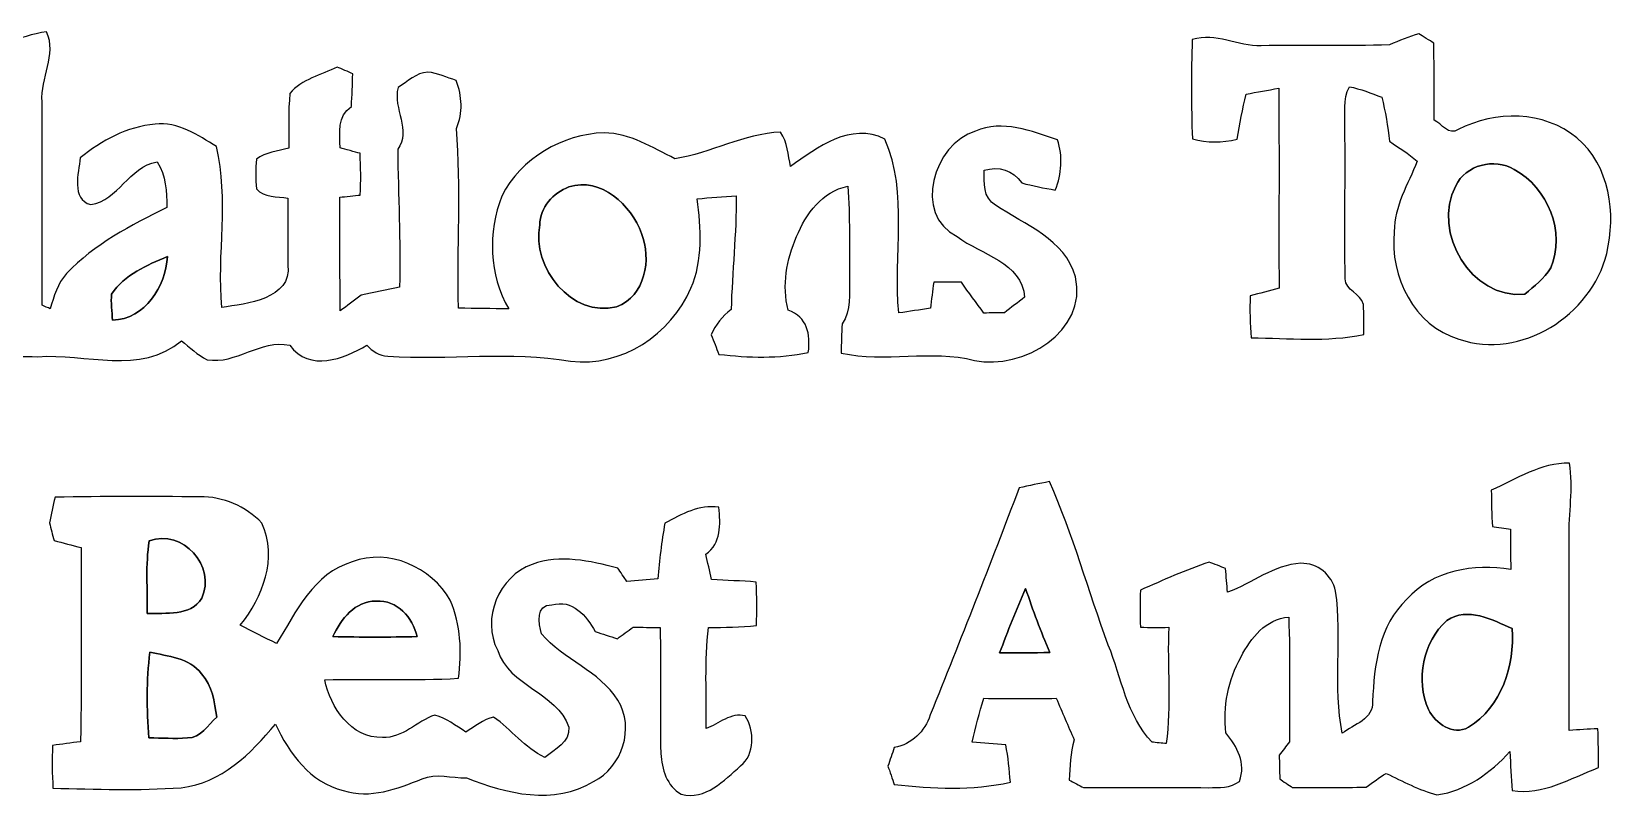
# Model space of a CAD drawing. Header units: centimetres. Extents: x -8.7 to 8.7, y -13.3 to 13.3.
# Drawn here: x 0.08 to 8.66, y 9.14 to 13.33 of the extents above; entities that cross this region are included whole.
import ezdxf

# ---------------------------------------------------------------- set-up
doc = ezdxf.new("R2010")
doc.units = ezdxf.units.CM
doc.header["$MEASUREMENT"] = 0
doc.layers.add('Camada 1', color=7, linetype='Continuous')

msp = doc.modelspace()

# ---------------------------------------------------------------- linework, layer by layer
at = {"layer": 'Camada 1', "color": 156}
for points, knots in [([(-0.26775, 13.16884), (-0.13263, 13.23586), (0.00565, 13.3043), (0.15628, 13.3283), (0.15628, 13.3283), (0.21342, 13.20129), (0.12206, 13.07782), (0.13158, 12.94835), (0.13158, 12.94835), (0.13263, 12.58076), (0.13229, 12.21316), (0.13263, 11.84557), (0.13263, 11.84557), (0.14323, 11.84098), (0.16474, 11.83181), (0.17533, 11.82722), (0.17533, 11.82722), (0.19719, 11.89354), (0.21378, 11.96586), (0.26492, 12.01737), (0.26492, 12.01737), (0.4138, 12.17859), (0.61419, 12.27772), (0.80751, 12.37544), (0.80751, 12.37544), (0.80715, 12.46152), (0.80398, 12.54901), (0.75459, 12.62309), (0.75459, 12.62309), (0.60147, 12.59522), (0.54539, 12.41389), (0.39511, 12.39131), (0.39511, 12.39131), (0.28751, 12.42094), (0.33055, 12.56205), (0.3383, 12.6439), (0.3383, 12.6439), (0.45332, 12.7388), (0.59336, 12.81359), (0.74365, 12.8277), (0.74365, 12.8277), (0.86854, 12.84181), (0.97649, 12.76772), (1.07738, 12.70564), (1.07738, 12.70564), (1.1444, 12.41954), (1.08055, 12.12355), (1.10489, 11.83322), (1.10489, 11.83322), (1.23895, 11.8558), (1.48483, 11.87696), (1.46368, 12.06464), (1.46368, 12.06464), (1.46437, 12.18494), (1.46227, 12.30524), (1.46402, 12.42553), (1.46402, 12.42553), (1.40616, 12.43858), (1.33419, 12.42589), (1.29292, 12.47704), (1.29292, 12.47704), (1.28798, 12.53066), (1.28798, 12.58393), (1.29292, 12.63755), (1.29292, 12.63755), (1.34338, 12.67636), (1.40899, 12.68024), (1.46826, 12.69787), (1.46826, 12.69787), (1.47072, 12.7963), (1.46368, 12.89543), (1.47496, 12.99316), (1.47496, 12.99316), (1.53704, 13.07218), (1.64499, 13.09229), (1.73073, 13.13673), (1.73073, 13.13673), (1.7519, 13.12791), (1.79422, 13.10957), (1.81539, 13.1004), (1.81539, 13.1004), (1.81327, 13.04148), (1.81115, 12.98257), (1.80798, 12.92331), (1.80798, 12.92331), (1.73002, 12.8711), (1.74483, 12.77972), (1.74695, 12.69858), (1.74695, 12.69858), (1.77375, 12.69118), (1.82774, 12.6767), (1.85454, 12.6693), (1.85454, 12.6693), (1.85914, 12.59381), (1.85949, 12.51832), (1.8549, 12.44282), (1.8549, 12.44282), (1.82774, 12.43999), (1.77305, 12.43435), (1.74554, 12.43153), (1.74554, 12.43153), (1.74625, 12.22587), (1.74519, 12.02055), (1.74695, 11.81522), (1.74695, 11.81522), (1.78435, 11.84345), (1.82209, 11.87203), (1.85985, 11.90059), (1.85985, 11.90059), (1.92933, 11.91471), (1.99884, 11.93023), (2.06903, 11.94469), (2.06903, 11.94469), (2.07362, 12.19376), (2.06233, 12.44211), (2.05846, 12.69082), (2.05846, 12.69082), (2.13642, 12.79348), (2.02952, 12.9106), (2.06092, 13.02667), (2.06092, 13.02667), (2.11242, 13.05665), (2.159, 13.1064), (2.22215, 13.10922), (2.22215, 13.10922), (2.27576, 13.10357), (2.3248, 13.08029), (2.37596, 13.06371), (2.37596, 13.06371), (2.40736, 12.97869), (2.41335, 12.88908), (2.37701, 12.80442), (2.37701, 12.80442), (2.40347, 12.48057), (2.37949, 12.15495), (2.3876, 11.8304), (2.3876, 11.8304), (2.4786, 11.82828), (2.56962, 11.82793), (2.661, 11.82652), (2.661, 11.82652), (2.55164, 12.01137), (2.5474, 12.24033), (2.6229, 12.43788), (2.6229, 12.43788), (2.72591, 12.64179), (2.95027, 12.77338), (3.17712, 12.78043), (3.17712, 12.78043), (3.31823, 12.77796), (3.43853, 12.7), (3.56059, 12.63967), (3.56059, 12.63967), (3.75567, 12.66965), (3.93417, 12.77549), (4.13349, 12.78395), (4.13349, 12.78395), (4.16984, 12.72822), (4.17547, 12.66119), (4.18677, 12.59699), (4.18677, 12.59699), (4.33387, 12.70105), (4.51167, 12.83899), (4.69864, 12.74657), (4.69864, 12.74657), (4.82847, 12.44881), (4.74098, 12.11721), (4.77414, 11.80429), (4.77414, 11.80429), (4.83059, 11.8124), (4.88809, 11.82088), (4.94558, 11.82934), (4.94558, 11.82934), (4.95087, 11.87661), (4.95652, 11.92388), (4.96322, 11.97115), (4.96322, 11.97115), (5.01297, 11.97115), (5.06306, 11.97151), (5.11352, 11.97081), (5.11352, 11.97081), (5.15267, 11.91436), (5.19289, 11.85826), (5.23521, 11.80358), (5.23521, 11.80358), (5.2719, 11.80429), (5.30859, 11.80499), (5.34563, 11.8057), (5.34563, 11.8057), (5.38232, 11.83357), (5.41867, 11.86144), (5.4557, 11.88896), (5.4557, 11.88896), (5.44089, 12.08051), (5.21828, 12.11932), (5.09057, 12.21775), (5.09057, 12.21775), (4.84681, 12.33734), (4.96217, 12.72011), (5.18865, 12.7889), (5.18865, 12.7889), (5.33646, 12.8538), (5.49168, 12.7889), (5.63421, 12.74303), (5.63421, 12.74303), (5.66242, 12.65237), (5.6575, 12.55783), (5.62151, 12.46998), (5.62151, 12.46998), (5.56012, 12.48092), (5.49945, 12.49326), (5.43947, 12.50844), (5.43947, 12.50844), (5.3915, 12.5804), (5.316, 12.5991), (5.23558, 12.57829), (5.23558, 12.57829), (5.23699, 12.50984), (5.22851, 12.42871), (5.29766, 12.38849), (5.29766, 12.38849), (5.45747, 12.28195), (5.67372, 12.20363), (5.73156, 11.99973), (5.73156, 11.99973), (5.7972, 11.70305), (5.44653, 11.49385), (5.18476, 11.54641), (5.18476, 11.54641), (4.94736, 11.6085), (4.70076, 11.53265), (4.46156, 11.58698), (4.46156, 11.58698), (4.46229, 11.6399), (4.46334, 11.69246), (4.46687, 11.74502), (4.46687, 11.74502), (4.51872, 11.81805), (4.50427, 11.90941), (4.50673, 11.99338), (4.50673, 11.99338), (4.50391, 12.15918), (4.51026, 12.32534), (4.49791, 12.49115), (4.49791, 12.49115), (4.35785, 12.46328), (4.27107, 12.34193), (4.21993, 12.21775), (4.21993, 12.21775), (4.16594, 12.09322), (4.13914, 11.95246), (4.17442, 11.81876), (4.17442, 11.81876), (4.27848, 11.78313), (4.29612, 11.68893), (4.28342, 11.59016), (4.28342, 11.59016), (4.12396, 11.55594), (3.95993, 11.56193), (3.79906, 11.57957), (3.79906, 11.57957), (3.78495, 11.61485), (3.77119, 11.65013), (3.75708, 11.68541), (3.75708, 11.68541), (3.78213, 11.73903), (3.81599, 11.78771), (3.86537, 11.82229), (3.86537, 11.82229), (3.87068, 12.02831), (3.89395, 12.23327), (3.89325, 12.43965), (3.89325, 12.43965), (3.82235, 12.43471), (3.75143, 12.42907), (3.68123, 12.42306), (3.68123, 12.42306), (3.7017, 12.26219), (3.71403, 12.09075), (3.64701, 11.93834), (3.64701, 11.93834), (3.54153, 11.68788), (3.2706, 11.50902), (2.99578, 11.54324), (2.99578, 11.54324), (2.6677, 11.59968), (2.33503, 11.54782), (2.00447, 11.5704), (2.00447, 11.5704), (1.95896, 11.57427), (1.92158, 11.59439), (1.89159, 11.63002), (1.89159, 11.63002), (1.7653, 11.55347), (1.58114, 11.48432), (1.47355, 11.62896), (1.47355, 11.62896), (1.3148, 11.66424), (1.18392, 11.52312), (1.02588, 11.55099), (1.02588, 11.55099), (0.97367, 11.57639), (0.93203, 11.61837), (0.88759, 11.65401), (0.88759, 11.65401), (0.66428, 11.46527), (0.36759, 11.58627), (0.10795, 11.56722), (0.10795, 11.56722), (-0.04797, 11.57781), (-0.22119, 11.52913), (-0.36054, 11.61944), (-0.36054, 11.61944), (-0.47483, 11.57498), (-0.59372, 11.51184), (-0.71861, 11.55241), (-0.71861, 11.55241), (-0.72107, 11.62367), (-0.72284, 11.69493), (-0.72354, 11.76619), (-0.72354, 11.76619), (-0.83431, 11.64483), (-0.98212, 11.49984), (-1.1624, 11.55064), (-1.1624, 11.55064), (-1.27565, 11.58205), (-1.29187, 11.71786), (-1.30598, 11.81593), (-1.30598, 11.81593), (-1.3215, 12.02477), (-1.3088, 12.23433), (-1.31339, 12.44353), (-1.31339, 12.44353), (-1.42134, 12.44353), (-1.52893, 12.44353), (-1.63653, 12.44176), (-1.63653, 12.44176), (-1.63583, 12.25232), (-1.63335, 12.06323), (-1.63653, 11.87379), (-1.63653, 11.87379), (-1.59032, 11.87309), (-1.54374, 11.87203), (-1.49718, 11.87026), (-1.49718, 11.87026), (-1.49472, 11.80076), (-1.49401, 11.73091), (-1.49436, 11.66106), (-1.49436, 11.66106), (-1.61254, 11.56722), (-1.78047, 11.4882), (-1.91769, 11.59298), (-1.91769, 11.59298), (-1.92158, 11.61415), (-1.92933, 11.65612), (-1.93321, 11.67694), (-1.93321, 11.67694), (-2.11313, 11.59368), (-2.3562, 11.4554), (-2.53152, 11.61732), (-2.53152, 11.61732), (-2.66982, 11.57639), (-2.81552, 11.52207), (-2.9598, 11.57005), (-2.9598, 11.57005), (-3.14819, 11.61308), (-3.22297, 11.87731), (-3.09597, 12.01878), (-3.09597, 12.01878), (-2.9531, 12.18282), (-2.75412, 12.28548), (-2.56258, 12.38144), (-2.56258, 12.38144), (-2.56222, 12.43788), (-2.56187, 12.49397), (-2.56151, 12.55042), (-2.56151, 12.55042), (-2.67899, 12.58076), (-2.80034, 12.55641), (-2.90476, 12.49821), (-2.90476, 12.49821), (-2.90724, 12.47493), (-2.91217, 12.42836), (-2.91465, 12.40507), (-2.91465, 12.40507), (-3.00813, 12.32429), (-3.1309, 12.31335), (-3.24908, 12.32781), (-3.24908, 12.32781), (-3.2579, 12.38073), (-3.26707, 12.43365), (-3.27659, 12.48656), (-3.27659, 12.48656), (-3.42477, 12.43682), (-3.47802, 12.27772), (-3.51155, 12.14013), (-3.51155, 12.14013), (-3.53835, 12.03219), (-3.53625, 11.92), (-3.50908, 11.8124), (-3.50908, 11.8124), (-3.45334, 11.80605), (-3.39689, 11.799), (-3.34081, 11.79195), (-3.34081, 11.79195), (-3.3394, 11.72457), (-3.33903, 11.65718), (-3.33974, 11.5898), (-3.33974, 11.5898), (-3.51155, 11.55347), (-3.68723, 11.56828), (-3.86115, 11.56757), (-3.86115, 11.56757), (-3.87667, 11.42082), (-3.94935, 11.28289), (-4.08057, 11.20951), (-4.08057, 11.20951), (-4.36386, 11.0377), (-4.74661, 10.99008), (-5.04506, 11.14813), (-5.04506, 11.14813), (-5.19499, 11.23244), (-5.21404, 11.41659), (-5.15902, 11.56476), (-5.15902, 11.56476), (-5.25638, 11.56476), (-5.35374, 11.57216), (-5.44936, 11.59191), (-5.44936, 11.59191), (-5.44264, 11.71751), (-5.38444, 11.83428), (-5.38902, 11.96093), (-5.38902, 11.96093), (-5.38938, 12.12638), (-5.38938, 12.29183), (-5.3915, 12.45693), (-5.3915, 12.45693), (-5.57847, 12.45658), (-5.65962, 12.25973), (-5.71465, 12.11121), (-5.71465, 12.11121), (-5.73899, 12.0015), (-5.77179, 11.86285), (-5.68113, 11.77395), (-5.68113, 11.77395), (-5.63245, 11.72245), (-5.65396, 11.64695), (-5.65009, 11.58346), (-5.65009, 11.58346), (-5.80424, 11.56934), (-5.96053, 11.56899), (-6.11363, 11.59403), (-6.11363, 11.59403), (-6.11292, 11.64766), (-6.11611, 11.70199), (-6.10799, 11.75526), (-6.10799, 11.75526), (-6.07201, 11.79371), (-6.02684, 11.82193), (-5.98452, 11.85333), (-5.98452, 11.85333), (-5.98382, 12.06217), (-5.98346, 12.27137), (-5.98594, 12.48021), (-5.98594, 12.48021), (-6.05683, 12.45975), (-6.12705, 12.43824), (-6.19724, 12.41671), (-6.19724, 12.41671), (-6.16654, 12.13131), (-6.23322, 11.80605), (-6.47276, 11.62367), (-6.47276, 11.62367), (-6.737, 11.45645), (-7.14903, 11.52031), (-7.29826, 11.81381), (-7.29826, 11.81381), (-7.48383, 11.67447), (-7.69513, 11.53618), (-7.93644, 11.54112), (-7.93644, 11.54112), (-8.23488, 11.53054), (-8.51993, 11.74891), (-8.59825, 12.03501), (-8.59825, 12.03501), (-8.64199, 12.1927), (-8.64305, 12.36203), (-8.60601, 12.52113), (-8.60601, 12.52113), (-8.52804, 12.85098), (-8.24053, 13.12368), (-7.90398, 13.17412), (-7.90398, 13.17412), (-7.74347, 13.19212), (-7.57731, 13.1886), (-7.42209, 13.13956), (-7.42209, 13.13956), (-7.37517, 13.12298), (-7.31237, 13.11663), (-7.29721, 13.05983), (-7.29721, 13.05983), (-7.27991, 12.95964), (-7.29192, 12.85662), (-7.29402, 12.75538), (-7.29402, 12.75538), (-7.35682, 12.73986), (-7.41927, 12.72046), (-7.48454, 12.72011), (-7.48454, 12.72011), (-7.55896, 12.79525), (-7.60165, 12.92965), (-7.72512, 12.93283), (-7.72512, 12.93283), (-7.99499, 12.9741), (-8.24582, 12.74657), (-8.28639, 12.48798), (-8.28639, 12.48798), (-8.32485, 12.23785), (-8.19644, 11.93976), (-7.94032, 11.86285), (-7.94032, 11.86285), (-7.71735, 11.78947), (-7.52544, 11.96551), (-7.35858, 12.08651), (-7.35858, 12.08651), (-7.34589, 12.24386), (-7.31202, 12.40825), (-7.20231, 12.52889), (-7.20231, 12.52889), (-7.04919, 12.71446), (-6.7818, 12.83687), (-6.54507, 12.74938), (-6.54507, 12.74938), (-6.46394, 12.72433), (-6.39514, 12.67142), (-6.31789, 12.63755), (-6.31789, 12.63755), (-6.13587, 12.66895), (-5.97041, 12.77196), (-5.7845, 12.7822), (-5.7845, 12.7822), (-5.69453, 12.74303), (-5.74145, 12.62803), (-5.72452, 12.55183), (-5.72452, 12.55183), (-5.61057, 12.68271), (-5.45889, 12.78184), (-5.28109, 12.79031), (-5.28109, 12.79031), (-5.20982, 12.73245), (-5.15126, 12.65837), (-5.14597, 12.56276), (-5.14597, 12.56276), (-5.12833, 12.31511), (-5.14914, 12.06605), (-5.13537, 11.81805), (-5.13537, 11.81805), (-5.09164, 11.80288), (-5.04859, 11.78701), (-5.00556, 11.77042), (-5.00556, 11.77042), (-4.90078, 11.75349), (-4.80413, 11.78947), (-4.71699, 11.8438), (-4.71699, 11.8438), (-4.7124, 11.87731), (-4.70782, 11.91083), (-4.70288, 11.94435), (-4.70288, 11.94435), (-4.96639, 12.03254), (-5.03378, 12.39167), (-4.87398, 12.59945), (-4.87398, 12.59945), (-4.7826, 12.72151), (-4.62526, 12.77372), (-4.47815, 12.78043), (-4.47815, 12.78043), (-4.33139, 12.76526), (-4.15607, 12.69611), (-4.12221, 12.5349), (-4.12221, 12.5349), (-4.08798, 12.38778), (-4.11373, 12.20646), (-4.23791, 12.10733), (-4.23791, 12.10733), (-4.30494, 12.05194), (-4.36808, 11.99232), (-4.421, 11.92318), (-4.421, 11.92318), (-4.29012, 11.86814), (-4.14867, 11.85015), (-4.0146, 11.80605), (-4.0146, 11.80605), (-3.95252, 11.811), (-3.89113, 11.82017), (-3.82975, 11.83075), (-3.82975, 11.83075), (-3.82693, 12.04101), (-3.8347, 12.25091), (-3.83504, 12.46116), (-3.83504, 12.46116), (-3.86574, 12.48092), (-3.89607, 12.50068), (-3.92677, 12.52043), (-3.92677, 12.52043), (-3.92711, 12.57158), (-3.92677, 12.62309), (-3.9264, 12.67424), (-3.9264, 12.67424), (-3.80576, 12.72822), (-3.67982, 12.77231), (-3.54824, 12.7896), (-3.54824, 12.7896), (-3.53342, 12.73775), (-3.51895, 12.68589), (-3.50485, 12.63368), (-3.50485, 12.63368), (-3.37609, 12.7261), (-3.2198, 12.82276), (-3.05929, 12.74692), (-3.05929, 12.74692), (-3.05469, 12.72998), (-3.04517, 12.69576), (-3.04024, 12.67882), (-3.04024, 12.67882), (-2.85255, 12.78008), (-2.62854, 12.83652), (-2.41969, 12.77196), (-2.41969, 12.77196), (-2.32445, 12.74197), (-2.25, 12.6626), (-2.24825, 12.55924), (-2.24825, 12.55924), (-2.2359, 12.31723), (-2.24649, 12.07417), (-2.24296, 11.83181), (-2.24296, 11.83181), (-2.147, 11.88366), (-2.05139, 11.93694), (-1.95509, 11.98915), (-1.95509, 11.98915), (-1.95403, 12.13838), (-1.95474, 12.28795), (-1.95262, 12.43718), (-1.95262, 12.43718), (-1.99002, 12.45129), (-2.02706, 12.46504), (-2.06375, 12.47916), (-2.06375, 12.47916), (-2.06304, 12.5423), (-2.06092, 12.60545), (-2.05775, 12.66859), (-2.05775, 12.66859), (-2.0214, 12.67741), (-1.98472, 12.68589), (-1.94804, 12.69434), (-1.94804, 12.69434), (-1.93922, 12.78466), (-1.96673, 12.88626), (-1.92863, 12.96951), (-1.92863, 12.96951), (-1.8362, 13.04536), (-1.71272, 13.07041), (-1.6016, 13.10993), (-1.6016, 13.10993), (-1.54975, 13.02137), (-1.55645, 12.91907), (-1.63405, 12.84781), (-1.63405, 12.84781), (-1.63476, 12.79948), (-1.63476, 12.75115), (-1.63476, 12.70282), (-1.63476, 12.70282), (-1.42662, 12.69153), (-1.22695, 12.75891), (-1.02164, 12.77761), (-1.02164, 12.77761), (-0.95108, 12.70353), (-0.98212, 12.59663), (-1.02729, 12.51795), (-1.02729, 12.51795), (-1.0287, 12.307), (-1.04985, 12.09181), (-1.00259, 11.88402), (-1.00259, 11.88402), (-0.94368, 11.90801), (-0.87948, 11.93235), (-0.84313, 11.98845), (-0.84313, 11.98845), (-0.74577, 12.12708), (-0.65829, 12.28442), (-0.65439, 12.45834), (-0.65439, 12.45834), (-0.69919, 12.47739), (-0.74365, 12.4968), (-0.78775, 12.5162), (-0.78775, 12.5162), (-0.78916, 12.57264), (-0.78987, 12.62944), (-0.79021, 12.68623), (-0.79021, 12.68623), (-0.67697, 12.73139), (-0.55633, 12.7515), (-0.43673, 12.77408), (-0.43673, 12.77408), (-0.41804, 12.76597), (-0.38099, 12.74973), (-0.3623, 12.74162), (-0.3623, 12.74162), (-0.36264, 12.66754), (-0.35772, 12.58922), (-0.40393, 12.52608), (-0.40393, 12.52608), (-0.41098, 12.30559), (-0.40569, 12.08511), (-0.4071, 11.86462), (-0.4071, 11.86462), (-0.32914, 11.89248), (-0.24906, 11.91542), (-0.16581, 11.92), (-0.16581, 11.92), (-0.16722, 12.26326), (-0.16722, 12.60651), (-0.16615, 12.94977), (-0.16615, 12.94977), (-0.19085, 12.95576), (-0.24058, 12.96775), (-0.26528, 12.97375), (-0.26528, 12.97375), (-0.26775, 13.03867), (-0.26811, 13.10357), (-0.26775, 13.16884)], [0, 0, 0, 0, 0.0054348, 0.0054348, 0.0054348, 0.0054348, 0.0108696, 0.0108696, 0.0108696, 0.0108696, 0.0163043, 0.0163043, 0.0163043, 0.0163043, 0.0217391, 0.0217391, 0.0217391, 0.0217391, 0.0271739, 0.0271739, 0.0271739, 0.0271739, 0.0326087, 0.0326087, 0.0326087, 0.0326087, 0.0380435, 0.0380435, 0.0380435, 0.0380435, 0.0434783, 0.0434783, 0.0434783, 0.0434783, 0.048913, 0.048913, 0.048913, 0.048913, 0.0543478, 0.0543478, 0.0543478, 0.0543478, 0.0597826, 0.0597826, 0.0597826, 0.0597826, 0.0652174, 0.0652174, 0.0652174, 0.0652174, 0.0706522, 0.0706522, 0.0706522, 0.0706522, 0.076087, 0.076087, 0.076087, 0.076087, 0.0815217, 0.0815217, 0.0815217, 0.0815217, 0.0869565, 0.0869565, 0.0869565, 0.0869565, 0.0923913, 0.0923913, 0.0923913, 0.0923913, 0.0978261, 0.0978261, 0.0978261, 0.0978261, 0.1032609, 0.1032609, 0.1032609, 0.1032609, 0.1086957, 0.1086957, 0.1086957, 0.1086957, 0.1141304, 0.1141304, 0.1141304, 0.1141304, 0.1195652, 0.1195652, 0.1195652, 0.1195652, 0.125, 0.125, 0.125, 0.125, 0.1304348, 0.1304348, 0.1304348, 0.1304348, 0.1358696, 0.1358696, 0.1358696, 0.1358696, 0.1413043, 0.1413043, 0.1413043, 0.1413043, 0.1467391, 0.1467391, 0.1467391, 0.1467391, 0.1521739, 0.1521739, 0.1521739, 0.1521739, 0.1576087, 0.1576087, 0.1576087, 0.1576087, 0.1630435, 0.1630435, 0.1630435, 0.1630435, 0.1684783, 0.1684783, 0.1684783, 0.1684783, 0.173913, 0.173913, 0.173913, 0.173913, 0.1793478, 0.1793478, 0.1793478, 0.1793478, 0.1847826, 0.1847826, 0.1847826, 0.1847826, 0.1902174, 0.1902174, 0.1902174, 0.1902174, 0.1956522, 0.1956522, 0.1956522, 0.1956522, 0.201087, 0.201087, 0.201087, 0.201087, 0.2065217, 0.2065217, 0.2065217, 0.2065217, 0.2119565, 0.2119565, 0.2119565, 0.2119565, 0.2173913, 0.2173913, 0.2173913, 0.2173913, 0.2228261, 0.2228261, 0.2228261, 0.2228261, 0.2282609, 0.2282609, 0.2282609, 0.2282609, 0.2336957, 0.2336957, 0.2336957, 0.2336957, 0.2391304, 0.2391304, 0.2391304, 0.2391304, 0.2445652, 0.2445652, 0.2445652, 0.2445652, 0.25, 0.25, 0.25, 0.25, 0.2554348, 0.2554348, 0.2554348, 0.2554348, 0.2608696, 0.2608696, 0.2608696, 0.2608696, 0.2663043, 0.2663043, 0.2663043, 0.2663043, 0.2717391, 0.2717391, 0.2717391, 0.2717391, 0.2771739, 0.2771739, 0.2771739, 0.2771739, 0.2826087, 0.2826087, 0.2826087, 0.2826087, 0.2880435, 0.2880435, 0.2880435, 0.2880435, 0.2934783, 0.2934783, 0.2934783, 0.2934783, 0.298913, 0.298913, 0.298913, 0.298913, 0.3043478, 0.3043478, 0.3043478, 0.3043478, 0.3097826, 0.3097826, 0.3097826, 0.3097826, 0.3152174, 0.3152174, 0.3152174, 0.3152174, 0.3206522, 0.3206522, 0.3206522, 0.3206522, 0.326087, 0.326087, 0.326087, 0.326087, 0.3315217, 0.3315217, 0.3315217, 0.3315217, 0.3369565, 0.3369565, 0.3369565, 0.3369565, 0.3423913, 0.3423913, 0.3423913, 0.3423913, 0.3478261, 0.3478261, 0.3478261, 0.3478261, 0.3532609, 0.3532609, 0.3532609, 0.3532609, 0.3586957, 0.3586957, 0.3586957, 0.3586957, 0.3641304, 0.3641304, 0.3641304, 0.3641304, 0.3695652, 0.3695652, 0.3695652, 0.3695652, 0.375, 0.375, 0.375, 0.375, 0.3804348, 0.3804348, 0.3804348, 0.3804348, 0.3858696, 0.3858696, 0.3858696, 0.3858696, 0.3913043, 0.3913043, 0.3913043, 0.3913043, 0.3967391, 0.3967391, 0.3967391, 0.3967391, 0.4021739, 0.4021739, 0.4021739, 0.4021739, 0.4076087, 0.4076087, 0.4076087, 0.4076087, 0.4130435, 0.4130435, 0.4130435, 0.4130435, 0.4184783, 0.4184783, 0.4184783, 0.4184783, 0.423913, 0.423913, 0.423913, 0.423913, 0.4293478, 0.4293478, 0.4293478, 0.4293478, 0.4347826, 0.4347826, 0.4347826, 0.4347826, 0.4402174, 0.4402174, 0.4402174, 0.4402174, 0.4456522, 0.4456522, 0.4456522, 0.4456522, 0.451087, 0.451087, 0.451087, 0.451087, 0.4565217, 0.4565217, 0.4565217, 0.4565217, 0.4619565, 0.4619565, 0.4619565, 0.4619565, 0.4673913, 0.4673913, 0.4673913, 0.4673913, 0.4728261, 0.4728261, 0.4728261, 0.4728261, 0.4782609, 0.4782609, 0.4782609, 0.4782609, 0.4836957, 0.4836957, 0.4836957, 0.4836957, 0.4891304, 0.4891304, 0.4891304, 0.4891304, 0.4945652, 0.4945652, 0.4945652, 0.4945652, 0.5, 0.5, 0.5, 0.5, 0.5054348, 0.5054348, 0.5054348, 0.5054348, 0.5108696, 0.5108696, 0.5108696, 0.5108696, 0.5163043, 0.5163043, 0.5163043, 0.5163043, 0.5217391, 0.5217391, 0.5217391, 0.5217391, 0.5271739, 0.5271739, 0.5271739, 0.5271739, 0.5326087, 0.5326087, 0.5326087, 0.5326087, 0.5380435, 0.5380435, 0.5380435, 0.5380435, 0.5434783, 0.5434783, 0.5434783, 0.5434783, 0.548913, 0.548913, 0.548913, 0.548913, 0.5543478, 0.5543478, 0.5543478, 0.5543478, 0.5597826, 0.5597826, 0.5597826, 0.5597826, 0.5652174, 0.5652174, 0.5652174, 0.5652174, 0.5706522, 0.5706522, 0.5706522, 0.5706522, 0.576087, 0.576087, 0.576087, 0.576087, 0.5815217, 0.5815217, 0.5815217, 0.5815217, 0.5869565, 0.5869565, 0.5869565, 0.5869565, 0.5923913, 0.5923913, 0.5923913, 0.5923913, 0.5978261, 0.5978261, 0.5978261, 0.5978261, 0.6032609, 0.6032609, 0.6032609, 0.6032609, 0.6086957, 0.6086957, 0.6086957, 0.6086957, 0.6141304, 0.6141304, 0.6141304, 0.6141304, 0.6195652, 0.6195652, 0.6195652, 0.6195652, 0.625, 0.625, 0.625, 0.625, 0.6304348, 0.6304348, 0.6304348, 0.6304348, 0.6358696, 0.6358696, 0.6358696, 0.6358696, 0.6413043, 0.6413043, 0.6413043, 0.6413043, 0.6467391, 0.6467391, 0.6467391, 0.6467391, 0.6521739, 0.6521739, 0.6521739, 0.6521739, 0.6576087, 0.6576087, 0.6576087, 0.6576087, 0.6630435, 0.6630435, 0.6630435, 0.6630435, 0.6684783, 0.6684783, 0.6684783, 0.6684783, 0.673913, 0.673913, 0.673913, 0.673913, 0.6793478, 0.6793478, 0.6793478, 0.6793478, 0.6847826, 0.6847826, 0.6847826, 0.6847826, 0.6902174, 0.6902174, 0.6902174, 0.6902174, 0.6956522, 0.6956522, 0.6956522, 0.6956522, 0.701087, 0.701087, 0.701087, 0.701087, 0.7065217, 0.7065217, 0.7065217, 0.7065217, 0.7119565, 0.7119565, 0.7119565, 0.7119565, 0.7173913, 0.7173913, 0.7173913, 0.7173913, 0.7228261, 0.7228261, 0.7228261, 0.7228261, 0.7282609, 0.7282609, 0.7282609, 0.7282609, 0.7336957, 0.7336957, 0.7336957, 0.7336957, 0.7391304, 0.7391304, 0.7391304, 0.7391304, 0.7445652, 0.7445652, 0.7445652, 0.7445652, 0.75, 0.75, 0.75, 0.75, 0.7554348, 0.7554348, 0.7554348, 0.7554348, 0.7608696, 0.7608696, 0.7608696, 0.7608696, 0.7663043, 0.7663043, 0.7663043, 0.7663043, 0.7717391, 0.7717391, 0.7717391, 0.7717391, 0.7771739, 0.7771739, 0.7771739, 0.7771739, 0.7826087, 0.7826087, 0.7826087, 0.7826087, 0.7880435, 0.7880435, 0.7880435, 0.7880435, 0.7934783, 0.7934783, 0.7934783, 0.7934783, 0.798913, 0.798913, 0.798913, 0.798913, 0.8043478, 0.8043478, 0.8043478, 0.8043478, 0.8097826, 0.8097826, 0.8097826, 0.8097826, 0.8152174, 0.8152174, 0.8152174, 0.8152174, 0.8206522, 0.8206522, 0.8206522, 0.8206522, 0.826087, 0.826087, 0.826087, 0.826087, 0.8315217, 0.8315217, 0.8315217, 0.8315217, 0.8369565, 0.8369565, 0.8369565, 0.8369565, 0.8423913, 0.8423913, 0.8423913, 0.8423913, 0.8478261, 0.8478261, 0.8478261, 0.8478261, 0.8532609, 0.8532609, 0.8532609, 0.8532609, 0.8586957, 0.8586957, 0.8586957, 0.8586957, 0.8641304, 0.8641304, 0.8641304, 0.8641304, 0.8695652, 0.8695652, 0.8695652, 0.8695652, 0.875, 0.875, 0.875, 0.875, 0.8804348, 0.8804348, 0.8804348, 0.8804348, 0.8858696, 0.8858696, 0.8858696, 0.8858696, 0.8913043, 0.8913043, 0.8913043, 0.8913043, 0.8967391, 0.8967391, 0.8967391, 0.8967391, 0.9021739, 0.9021739, 0.9021739, 0.9021739, 0.9076087, 0.9076087, 0.9076087, 0.9076087, 0.9130435, 0.9130435, 0.9130435, 0.9130435, 0.9184783, 0.9184783, 0.9184783, 0.9184783, 0.923913, 0.923913, 0.923913, 0.923913, 0.9293478, 0.9293478, 0.9293478, 0.9293478, 0.9347826, 0.9347826, 0.9347826, 0.9347826, 0.9402174, 0.9402174, 0.9402174, 0.9402174, 0.9456522, 0.9456522, 0.9456522, 0.9456522, 0.951087, 0.951087, 0.951087, 0.951087, 0.9565217, 0.9565217, 0.9565217, 0.9565217, 0.9619565, 0.9619565, 0.9619565, 0.9619565, 0.9673913, 0.9673913, 0.9673913, 0.9673913, 0.9728261, 0.9728261, 0.9728261, 0.9728261, 0.9782609, 0.9782609, 0.9782609, 0.9782609, 0.9836957, 0.9836957, 0.9836957, 0.9836957, 0.9891304, 0.9891304, 0.9891304, 0.9891304, 1, 1, 1, 1]), ([(7.43303, 13.25738), (7.48454, 13.28031), (7.53745, 13.29972), (7.59107, 13.31736), (7.59107, 13.31736), (7.61152, 13.30465), (7.6521, 13.27925), (7.67257, 13.26656), (7.67257, 13.26656), (7.67467, 13.12757), (7.67467, 12.98856), (7.67396, 12.84957), (7.67396, 12.84957), (7.7156, 12.82946), (7.75404, 12.76314), (7.80486, 12.79771), (7.80486, 12.79771), (8.00488, 12.90108), (8.26947, 12.90178), (8.44761, 12.75256), (8.44761, 12.75256), (8.62646, 12.60263), (8.6614, 12.34263), (8.60918, 12.12638), (8.60918, 12.12638), (8.52733, 11.79124), (8.14422, 11.54641), (7.80873, 11.66247), (7.80873, 11.66247), (7.56601, 11.73409), (7.43232, 12.00255), (7.45842, 12.24421), (7.45842, 12.24421), (7.45808, 12.38285), (7.53356, 12.50173), (7.5826, 12.62626), (7.5826, 12.62626), (7.53638, 12.66754), (7.48347, 12.7), (7.43232, 12.73421), (7.43232, 12.73421), (7.4228, 12.81465), (7.41045, 12.89473), (7.3914, 12.9734), (7.3914, 12.9734), (7.33319, 12.99527), (7.27533, 13.0175), (7.21501, 13.03019), (7.21501, 13.03019), (7.18007, 12.96105), (7.19278, 12.88097), (7.1903, 12.80653), (7.1903, 12.80653), (7.19454, 12.53419), (7.18677, 12.26185), (7.19313, 11.9895), (7.19313, 11.9895), (7.19137, 11.92565), (7.2785, 11.90978), (7.29085, 11.85086), (7.29085, 11.85086), (7.29614, 11.79688), (7.29368, 11.74255), (7.29368, 11.68823), (7.29368, 11.68823), (7.09365, 11.64449), (6.88657, 11.66883), (6.68338, 11.66918), (6.68338, 11.66918), (6.67666, 11.74502), (6.6749, 11.82122), (6.67737, 11.89707), (6.67737, 11.89707), (6.72958, 11.91048), (6.78144, 11.92424), (6.834, 11.93799), (6.834, 11.93799), (6.8326, 12.29924), (6.83541, 12.66048), (6.83224, 13.02173), (6.83224, 13.02173), (6.77333, 13.0115), (6.71442, 13.00127), (6.65621, 12.98998), (6.65621, 12.98998), (6.6368, 12.90954), (6.62094, 12.82805), (6.60646, 12.74657), (6.60646, 12.74657), (6.52638, 12.72469), (6.44418, 12.72645), (6.36481, 12.74762), (6.36481, 12.74762), (6.3574, 12.92683), (6.3574, 13.10604), (6.3641, 13.28525), (6.3641, 13.28525), (6.49181, 13.32723), (6.60964, 13.24751), (6.73698, 13.25244), (6.73698, 13.25244), (6.96877, 13.25562), (7.2009, 13.24856), (7.43303, 13.25738)], [0, 0, 0, 0, 0.037037, 0.037037, 0.037037, 0.037037, 0.0740741, 0.0740741, 0.0740741, 0.0740741, 0.1111111, 0.1111111, 0.1111111, 0.1111111, 0.1481481, 0.1481481, 0.1481481, 0.1481481, 0.1851852, 0.1851852, 0.1851852, 0.1851852, 0.2222222, 0.2222222, 0.2222222, 0.2222222, 0.2592593, 0.2592593, 0.2592593, 0.2592593, 0.2962963, 0.2962963, 0.2962963, 0.2962963, 0.3333333, 0.3333333, 0.3333333, 0.3333333, 0.3703704, 0.3703704, 0.3703704, 0.3703704, 0.4074074, 0.4074074, 0.4074074, 0.4074074, 0.4444444, 0.4444444, 0.4444444, 0.4444444, 0.4814815, 0.4814815, 0.4814815, 0.4814815, 0.5185185, 0.5185185, 0.5185185, 0.5185185, 0.5555556, 0.5555556, 0.5555556, 0.5555556, 0.5925926, 0.5925926, 0.5925926, 0.5925926, 0.6296296, 0.6296296, 0.6296296, 0.6296296, 0.6666667, 0.6666667, 0.6666667, 0.6666667, 0.7037037, 0.7037037, 0.7037037, 0.7037037, 0.7407407, 0.7407407, 0.7407407, 0.7407407, 0.7777778, 0.7777778, 0.7777778, 0.7777778, 0.8148148, 0.8148148, 0.8148148, 0.8148148, 0.8518519, 0.8518519, 0.8518519, 0.8518519, 0.8888889, 0.8888889, 0.8888889, 0.8888889, 0.9259259, 0.9259259, 0.9259259, 0.9259259, 1, 1, 1, 1]), ([(7.7911, 12.49291), (7.7911, 12.49291), (7.7911, 12.49291), (7.7911, 12.49291), (7.7911, 12.49291), (7.66302, 12.23891), (7.87118, 11.88049), (8.16609, 11.90519), (8.16609, 11.90519), (8.21513, 11.94999), (8.27156, 11.98986), (8.30615, 12.04806), (8.30615, 12.04806), (8.38834, 12.24174), (8.28993, 12.48409), (8.10823, 12.58216), (8.10823, 12.58216), (8.00099, 12.64496), (7.84577, 12.60722), (7.7911, 12.49291)], [0, 0, 0, 0, 0.1666667, 0.1666667, 0.1666667, 0.1666667, 0.3333333, 0.3333333, 0.3333333, 0.3333333, 0.5, 0.5, 0.5, 0.5, 0.6666667, 0.6666667, 0.6666667, 0.6666667, 1, 1, 1, 1]), ([(2.98662, 12.48692), (2.98662, 12.48692), (2.98662, 12.48692), (2.98662, 12.48692), (2.98662, 12.48692), (2.89984, 12.45588), (2.83033, 12.37544), (2.82787, 12.2809), (2.82787, 12.2809), (2.78448, 12.05194), (3.00036, 11.77536), (3.24484, 11.83816), (3.24484, 11.83816), (3.40113, 11.89531), (3.43393, 12.09498), (3.3803, 12.23539), (3.3803, 12.23539), (3.32458, 12.38814), (3.15982, 12.54301), (2.98662, 12.48692)], [0, 0, 0, 0, 0.1666667, 0.1666667, 0.1666667, 0.1666667, 0.3333333, 0.3333333, 0.3333333, 0.3333333, 0.5, 0.5, 0.5, 0.5, 0.6666667, 0.6666667, 0.6666667, 0.6666667, 1, 1, 1, 1]), ([(0.5087, 11.9066), (0.5087, 11.9066), (0.5087, 11.9066), (0.5087, 11.9066), (0.5087, 11.9066), (0.50341, 11.85932), (0.51047, 11.8117), (0.51328, 11.76443), (0.51328, 11.76443), (0.6932, 11.77254), (0.79903, 11.94576), (0.81209, 12.11086), (0.81209, 12.11086), (0.6999, 12.06287), (0.57891, 12.01173), (0.5087, 11.9066)], [0, 0, 0, 0, 0.2, 0.2, 0.2, 0.2, 0.4, 0.4, 0.4, 0.4, 0.6, 0.6, 0.6, 0.6, 1, 1, 1, 1]), ([(7.98405, 10.84333), (8.11988, 10.904), (8.25253, 10.99326), (8.40705, 10.98973), (8.40705, 10.98973), (8.43104, 10.85426), (8.4021, 10.71845), (8.40563, 10.58262), (8.40563, 10.58262), (8.40705, 10.23584), (8.40598, 9.88907), (8.40668, 9.54228), (8.40668, 9.54228), (8.45784, 9.5458), (8.50935, 9.54898), (8.56121, 9.5511), (8.56121, 9.5511), (8.56438, 9.4809), (8.56509, 9.4107), (8.56438, 9.34049), (8.56438, 9.34049), (8.4134, 9.28229), (8.26487, 9.19021), (8.09625, 9.21596), (8.09625, 9.21596), (8.0913, 9.28616), (8.08777, 9.35672), (8.08531, 9.42692), (8.08531, 9.42692), (7.97877, 9.31192), (7.84895, 9.21526), (7.68948, 9.19302), (7.68948, 9.19302), (7.59213, 9.21808), (7.505, 9.26747), (7.41469, 9.30909), (7.41469, 9.30909), (7.37658, 9.28687), (7.34165, 9.26006), (7.30637, 9.23466), (7.30637, 9.23466), (7.17267, 9.23219), (7.03932, 9.23254), (6.90597, 9.2329), (6.90597, 9.2329), (6.88903, 9.24418), (6.85517, 9.26747), (6.83823, 9.27911), (6.83823, 9.27911), (6.83682, 9.32215), (6.83577, 9.36519), (6.83506, 9.40787), (6.83506, 9.40787), (6.85341, 9.43222), (6.8721, 9.4562), (6.89115, 9.48019), (6.89115, 9.48019), (6.88833, 9.70562), (6.89573, 9.93104), (6.88622, 10.15612), (6.88622, 10.15612), (6.76205, 10.14552), (6.6809, 10.04322), (6.62834, 9.94057), (6.62834, 9.94057), (6.55849, 9.81604), (6.52885, 9.66998), (6.54614, 9.52816), (6.54614, 9.52816), (6.60681, 9.45373), (6.65726, 9.36519), (6.61916, 9.26605), (6.61916, 9.26605), (6.57153, 9.22761), (6.50909, 9.23395), (6.45266, 9.23183), (6.45266, 9.23183), (6.22652, 9.23254), (6.00039, 9.2336), (5.77391, 9.23254), (5.77391, 9.23254), (5.75486, 9.24277), (5.71675, 9.26288), (5.6977, 9.27311), (5.6977, 9.27311), (5.69877, 9.34649), (5.70511, 9.42022), (5.72381, 9.49148), (5.72381, 9.49148), (5.691, 9.56627), (5.65855, 9.64106), (5.62715, 9.7162), (5.62715, 9.7162), (5.49627, 9.71444), (5.36539, 9.71444), (5.23487, 9.7162), (5.23487, 9.7162), (5.21053, 9.63753), (5.18865, 9.55851), (5.17136, 9.47842), (5.17136, 9.47842), (5.23205, 9.47278), (5.29237, 9.46784), (5.35374, 9.46326), (5.35374, 9.46326), (5.36575, 9.39658), (5.37316, 9.32885), (5.3781, 9.26112), (5.3781, 9.26112), (5.17207, 9.21561), (4.95652, 9.22443), (4.74839, 9.24983), (4.74839, 9.24983), (4.73991, 9.27452), (4.72334, 9.32391), (4.71487, 9.34861), (4.71487, 9.34861), (4.72615, 9.38176), (4.73745, 9.41528), (4.74944, 9.44879), (4.74944, 9.44879), (4.8447, 9.46784), (4.91348, 9.53523), (4.94417, 9.62589), (4.94417, 9.62589), (5.10857, 10.03405), (5.26979, 10.44398), (5.42536, 10.85567), (5.42536, 10.85567), (5.4797, 10.86872), (5.53402, 10.88001), (5.58977, 10.89025), (5.58977, 10.89025), (5.71782, 10.60379), (5.80002, 10.29899), (5.90902, 10.00478), (5.90902, 10.00478), (5.97923, 9.82662), (6.0092, 9.62166), (6.14644, 9.47842), (6.14644, 9.47842), (6.16513, 9.47666), (6.20323, 9.47243), (6.22229, 9.47067), (6.22229, 9.47067), (6.25228, 9.6788), (6.22687, 9.89083), (6.23639, 10.10073), (6.23639, 10.10073), (6.18489, 10.09967), (6.13339, 10.10002), (6.08259, 10.10108), (6.08259, 10.10108), (6.08047, 10.16811), (6.08047, 10.23479), (6.08259, 10.30181), (6.08259, 10.30181), (6.20535, 10.35614), (6.32777, 10.41223), (6.45583, 10.4542), (6.45583, 10.4542), (6.47805, 10.44539), (6.52251, 10.42775), (6.54437, 10.41929), (6.54437, 10.41929), (6.5479, 10.37624), (6.55143, 10.33356), (6.55496, 10.29052), (6.55496, 10.29052), (6.68937, 10.33709), (6.80437, 10.44151), (6.95147, 10.44751), (6.95147, 10.44751), (7.04215, 10.44998), (7.12116, 10.38472), (7.14058, 10.29723), (7.14058, 10.29723), (7.17795, 10.04181), (7.12399, 9.78041), (7.1769, 9.52641), (7.1769, 9.52641), (7.2383, 9.57473), (7.34694, 9.60261), (7.34094, 9.69926), (7.34094, 9.69926), (7.34871, 9.89506), (7.37446, 10.11132), (7.52686, 10.25243), (7.52686, 10.25243), (7.66621, 10.41082), (7.89023, 10.44609), (8.08989, 10.41329), (8.08989, 10.41329), (8.08848, 10.48631), (8.08743, 10.5597), (8.08743, 10.63271), (8.08743, 10.63271), (8.06309, 10.63589), (8.01404, 10.64294), (7.98971, 10.64648), (7.98971, 10.64648), (7.98617, 10.71209), (7.98442, 10.77771), (7.98405, 10.84333)], [0, 0, 0, 0, 0.0192308, 0.0192308, 0.0192308, 0.0192308, 0.0384615, 0.0384615, 0.0384615, 0.0384615, 0.0576923, 0.0576923, 0.0576923, 0.0576923, 0.0769231, 0.0769231, 0.0769231, 0.0769231, 0.0961538, 0.0961538, 0.0961538, 0.0961538, 0.1153846, 0.1153846, 0.1153846, 0.1153846, 0.1346154, 0.1346154, 0.1346154, 0.1346154, 0.1538462, 0.1538462, 0.1538462, 0.1538462, 0.1730769, 0.1730769, 0.1730769, 0.1730769, 0.1923077, 0.1923077, 0.1923077, 0.1923077, 0.2115385, 0.2115385, 0.2115385, 0.2115385, 0.2307692, 0.2307692, 0.2307692, 0.2307692, 0.25, 0.25, 0.25, 0.25, 0.2692308, 0.2692308, 0.2692308, 0.2692308, 0.2884615, 0.2884615, 0.2884615, 0.2884615, 0.3076923, 0.3076923, 0.3076923, 0.3076923, 0.3269231, 0.3269231, 0.3269231, 0.3269231, 0.3461538, 0.3461538, 0.3461538, 0.3461538, 0.3653846, 0.3653846, 0.3653846, 0.3653846, 0.3846154, 0.3846154, 0.3846154, 0.3846154, 0.4038462, 0.4038462, 0.4038462, 0.4038462, 0.4230769, 0.4230769, 0.4230769, 0.4230769, 0.4423077, 0.4423077, 0.4423077, 0.4423077, 0.4615385, 0.4615385, 0.4615385, 0.4615385, 0.4807692, 0.4807692, 0.4807692, 0.4807692, 0.5, 0.5, 0.5, 0.5, 0.5192308, 0.5192308, 0.5192308, 0.5192308, 0.5384615, 0.5384615, 0.5384615, 0.5384615, 0.5576923, 0.5576923, 0.5576923, 0.5576923, 0.5769231, 0.5769231, 0.5769231, 0.5769231, 0.5961538, 0.5961538, 0.5961538, 0.5961538, 0.6153846, 0.6153846, 0.6153846, 0.6153846, 0.6346154, 0.6346154, 0.6346154, 0.6346154, 0.6538462, 0.6538462, 0.6538462, 0.6538462, 0.6730769, 0.6730769, 0.6730769, 0.6730769, 0.6923077, 0.6923077, 0.6923077, 0.6923077, 0.7115385, 0.7115385, 0.7115385, 0.7115385, 0.7307692, 0.7307692, 0.7307692, 0.7307692, 0.75, 0.75, 0.75, 0.75, 0.7692308, 0.7692308, 0.7692308, 0.7692308, 0.7884615, 0.7884615, 0.7884615, 0.7884615, 0.8076923, 0.8076923, 0.8076923, 0.8076923, 0.8269231, 0.8269231, 0.8269231, 0.8269231, 0.8461538, 0.8461538, 0.8461538, 0.8461538, 0.8653846, 0.8653846, 0.8653846, 0.8653846, 0.8846154, 0.8846154, 0.8846154, 0.8846154, 0.9038462, 0.9038462, 0.9038462, 0.9038462, 0.9230769, 0.9230769, 0.9230769, 0.9230769, 0.9423077, 0.9423077, 0.9423077, 0.9423077, 0.9615385, 0.9615385, 0.9615385, 0.9615385, 1, 1, 1, 1]), ([(0.20179, 10.80593), (0.46319, 10.81087), (0.7246, 10.80946), (0.98636, 10.80805), (0.98636, 10.80805), (1.11337, 10.80981), (1.23506, 10.75724), (1.32291, 10.66553), (1.32291, 10.66553), (1.40899, 10.47326), (1.32856, 10.26653), (1.20543, 10.11166), (1.20543, 10.11166), (1.27105, 10.07886), (1.33667, 10.04534), (1.40263, 10.01254), (1.40263, 10.01254), (1.50707, 10.18222), (1.60338, 10.39529), (1.81186, 10.45491), (1.81186, 10.45491), (2.008, 10.53253), (2.2426, 10.42564), (2.3428, 10.24713), (2.3428, 10.24713), (2.4003, 10.11519), (2.40736, 9.96561), (2.38794, 9.8245), (2.38794, 9.8245), (2.14629, 9.81109), (1.90429, 9.82168), (1.66299, 9.81674), (1.66299, 9.81674), (1.69333, 9.66716), (1.80657, 9.49818), (1.9759, 9.50453), (1.9759, 9.50453), (2.08633, 9.49713), (2.16146, 9.59308), (2.26024, 9.62518), (2.26024, 9.62518), (2.32268, 9.60966), (2.37348, 9.56697), (2.42746, 9.53346), (2.42746, 9.53346), (2.4758, 9.56344), (2.5213, 9.60154), (2.5781, 9.6146), (2.5781, 9.6146), (2.67441, 9.54687), (2.74708, 9.44809), (2.85537, 9.39587), (2.85537, 9.39587), (2.91041, 9.44033), (2.99295, 9.47632), (2.98591, 9.56027), (2.98591, 9.56027), (2.91889, 9.75042), (2.66312, 9.7797), (2.60068, 9.97549), (2.60068, 9.97549), (2.50966, 10.14659), (2.60702, 10.37836), (2.78799, 10.44151), (2.78799, 10.44151), (2.93828, 10.4983), (3.10127, 10.46021), (3.2512, 10.4214), (3.2512, 10.4214), (3.26319, 10.40341), (3.28789, 10.36778), (3.30022, 10.34979), (3.30022, 10.34979), (3.35633, 10.35438), (3.41241, 10.35897), (3.46886, 10.36355), (3.46886, 10.36355), (3.47698, 10.4648), (3.48721, 10.56569), (3.5066, 10.66518), (3.5066, 10.66518), (3.59657, 10.71421), (3.69147, 10.76713), (3.79835, 10.7509), (3.79835, 10.7509), (3.80753, 10.65847), (3.81282, 10.55758), (3.7285, 10.4969), (3.7285, 10.4969), (3.73839, 10.45139), (3.7486, 10.40588), (3.7592, 10.36002), (3.7592, 10.36002), (3.83962, 10.35543), (3.92041, 10.35155), (4.0012, 10.34626), (4.0012, 10.34626), (4.00507, 10.26759), (4.00507, 10.18857), (4.00227, 10.1099), (4.00227, 10.1099), (3.91583, 10.1025), (3.82905, 10.09967), (3.74297, 10.09896), (3.74297, 10.09896), (3.71968, 9.91763), (3.73345, 9.73419), (3.72991, 9.55181), (3.72991, 9.55181), (3.79801, 9.57756), (3.86432, 9.64141), (3.94194, 9.62025), (3.94194, 9.62025), (3.99238, 9.54334), (3.99486, 9.4107), (3.91617, 9.34966), (3.91617, 9.34966), (3.82729, 9.27206), (3.72568, 9.16092), (3.5948, 9.19691), (3.5948, 9.19691), (3.51683, 9.23783), (3.48933, 9.3345), (3.48402, 9.41634), (3.48402, 9.41634), (3.47873, 9.64423), (3.4858, 9.87212), (3.48085, 10.10002), (3.48085, 10.10002), (3.43181, 10.10038), (3.38313, 10.10073), (3.3348, 10.10143), (3.3348, 10.10143), (3.30588, 10.08062), (3.2773, 10.0598), (3.24872, 10.039), (3.24872, 10.039), (3.20852, 10.05204), (3.16864, 10.06475), (3.12914, 10.07744), (3.12914, 10.07744), (3.0801, 10.16423), (3.00601, 10.25489), (2.89348, 10.22173), (2.89348, 10.22173), (2.80528, 10.22597), (2.82222, 10.12189), (2.8381, 10.06581), (2.8381, 10.06581), (2.95592, 9.92399), (3.15241, 9.86542), (3.25154, 9.70597), (3.25154, 9.70597), (3.34539, 9.55569), (3.27447, 9.34332), (3.11962, 9.26465), (3.11962, 9.26465), (2.90653, 9.13623), (2.64724, 9.19832), (2.43134, 9.28511), (2.43134, 9.28511), (2.35162, 9.28299), (2.26659, 9.31262), (2.19039, 9.27911), (2.19039, 9.27911), (2.05668, 9.22619), (1.90816, 9.16869), (1.76388, 9.21667), (1.76388, 9.21667), (1.58362, 9.25794), (1.47109, 9.41916), (1.39593, 9.57615), (1.39593, 9.57615), (1.2633, 9.41598), (1.10243, 9.25653), (0.88511, 9.23148), (0.88511, 9.23148), (0.65405, 9.21561), (0.42192, 9.22301), (0.19085, 9.22901), (0.19085, 9.22901), (0.18591, 9.30627), (0.1852, 9.38353), (0.18873, 9.46079), (0.18873, 9.46079), (0.23883, 9.4675), (0.28892, 9.4742), (0.33937, 9.48055), (0.33937, 9.48055), (0.34854, 9.8312), (0.3422, 10.18187), (0.3429, 10.53253), (0.3429, 10.53253), (0.2942, 10.54522), (0.24518, 10.55828), (0.19649, 10.57098), (0.19649, 10.57098), (0.18803, 10.60273), (0.17992, 10.63483), (0.1718, 10.66658), (0.1718, 10.66658), (0.18167, 10.71315), (0.19156, 10.75972), (0.20179, 10.80593)], [0, 0, 0, 0, 0.0192308, 0.0192308, 0.0192308, 0.0192308, 0.0384615, 0.0384615, 0.0384615, 0.0384615, 0.0576923, 0.0576923, 0.0576923, 0.0576923, 0.0769231, 0.0769231, 0.0769231, 0.0769231, 0.0961538, 0.0961538, 0.0961538, 0.0961538, 0.1153846, 0.1153846, 0.1153846, 0.1153846, 0.1346154, 0.1346154, 0.1346154, 0.1346154, 0.1538462, 0.1538462, 0.1538462, 0.1538462, 0.1730769, 0.1730769, 0.1730769, 0.1730769, 0.1923077, 0.1923077, 0.1923077, 0.1923077, 0.2115385, 0.2115385, 0.2115385, 0.2115385, 0.2307692, 0.2307692, 0.2307692, 0.2307692, 0.25, 0.25, 0.25, 0.25, 0.2692308, 0.2692308, 0.2692308, 0.2692308, 0.2884615, 0.2884615, 0.2884615, 0.2884615, 0.3076923, 0.3076923, 0.3076923, 0.3076923, 0.3269231, 0.3269231, 0.3269231, 0.3269231, 0.3461538, 0.3461538, 0.3461538, 0.3461538, 0.3653846, 0.3653846, 0.3653846, 0.3653846, 0.3846154, 0.3846154, 0.3846154, 0.3846154, 0.4038462, 0.4038462, 0.4038462, 0.4038462, 0.4230769, 0.4230769, 0.4230769, 0.4230769, 0.4423077, 0.4423077, 0.4423077, 0.4423077, 0.4615385, 0.4615385, 0.4615385, 0.4615385, 0.4807692, 0.4807692, 0.4807692, 0.4807692, 0.5, 0.5, 0.5, 0.5, 0.5192308, 0.5192308, 0.5192308, 0.5192308, 0.5384615, 0.5384615, 0.5384615, 0.5384615, 0.5576923, 0.5576923, 0.5576923, 0.5576923, 0.5769231, 0.5769231, 0.5769231, 0.5769231, 0.5961538, 0.5961538, 0.5961538, 0.5961538, 0.6153846, 0.6153846, 0.6153846, 0.6153846, 0.6346154, 0.6346154, 0.6346154, 0.6346154, 0.6538462, 0.6538462, 0.6538462, 0.6538462, 0.6730769, 0.6730769, 0.6730769, 0.6730769, 0.6923077, 0.6923077, 0.6923077, 0.6923077, 0.7115385, 0.7115385, 0.7115385, 0.7115385, 0.7307692, 0.7307692, 0.7307692, 0.7307692, 0.75, 0.75, 0.75, 0.75, 0.7692308, 0.7692308, 0.7692308, 0.7692308, 0.7884615, 0.7884615, 0.7884615, 0.7884615, 0.8076923, 0.8076923, 0.8076923, 0.8076923, 0.8269231, 0.8269231, 0.8269231, 0.8269231, 0.8461538, 0.8461538, 0.8461538, 0.8461538, 0.8653846, 0.8653846, 0.8653846, 0.8653846, 0.8846154, 0.8846154, 0.8846154, 0.8846154, 0.9038462, 0.9038462, 0.9038462, 0.9038462, 0.9230769, 0.9230769, 0.9230769, 0.9230769, 0.9423077, 0.9423077, 0.9423077, 0.9423077, 0.9615385, 0.9615385, 0.9615385, 0.9615385, 1, 1, 1, 1]), ([(0.71261, 10.56886), (0.71261, 10.56886), (0.71261, 10.56886), (0.71261, 10.56886), (0.71261, 10.56886), (0.69108, 10.43904), (0.70379, 10.30675), (0.70131, 10.17551), (0.70131, 10.17551), (0.80256, 10.1808), (0.9331, 10.15752), (0.99764, 10.25807), (0.99764, 10.25807), (1.07421, 10.43022), (0.89605, 10.63801), (0.71261, 10.56886)], [0, 0, 0, 0, 0.2, 0.2, 0.2, 0.2, 0.4, 0.4, 0.4, 0.4, 0.6, 0.6, 0.6, 0.6, 1, 1, 1, 1]), ([(5.31988, 9.96244), (5.31988, 9.96244), (5.31988, 9.96244), (5.31988, 9.96244), (5.31988, 9.96244), (5.4109, 9.96209), (5.50192, 9.96244), (5.59293, 9.96456), (5.59293, 9.96456), (5.54284, 10.07779), (5.50016, 10.19386), (5.46064, 10.31098), (5.46064, 10.31098), (5.40985, 10.19633), (5.36468, 10.07956), (5.31988, 9.96244)], [0, 0, 0, 0, 0.2, 0.2, 0.2, 0.2, 0.4, 0.4, 0.4, 0.4, 0.6, 0.6, 0.6, 0.6, 1, 1, 1, 1]), ([(1.7078, 10.05063), (1.7078, 10.05063), (1.7078, 10.05063), (1.7078, 10.05063), (1.7078, 10.05063), (1.85949, 10.0464), (2.01153, 10.04711), (2.16358, 10.05028), (2.16358, 10.05028), (2.13995, 10.15505), (2.05563, 10.24854), (1.94203, 10.2429), (1.94203, 10.2429), (1.82703, 10.24325), (1.75153, 10.14552), (1.7078, 10.05063)], [0, 0, 0, 0, 0.2, 0.2, 0.2, 0.2, 0.4, 0.4, 0.4, 0.4, 0.6, 0.6, 0.6, 0.6, 1, 1, 1, 1]), ([(7.74381, 10.13741), (7.74381, 10.13741), (7.74381, 10.13741), (7.74381, 10.13741), (7.74381, 10.13741), (7.61188, 10.02136), (7.57449, 9.81533), (7.64329, 9.65588), (7.64329, 9.65588), (7.68314, 9.58038), (7.77487, 9.51018), (7.86129, 9.55921), (7.86129, 9.55921), (8.03768, 9.66927), (8.11388, 9.89294), (8.09625, 10.09368), (8.09625, 10.09368), (7.98865, 10.142), (7.85636, 10.21397), (7.74381, 10.13741)], [0, 0, 0, 0, 0.1666667, 0.1666667, 0.1666667, 0.1666667, 0.3333333, 0.3333333, 0.3333333, 0.3333333, 0.5, 0.5, 0.5, 0.5, 0.6666667, 0.6666667, 0.6666667, 0.6666667, 1, 1, 1, 1]), ([(0.71049, 9.50241), (0.71049, 9.50241), (0.71049, 9.50241), (0.71049, 9.50241), (0.71049, 9.50241), (0.77998, 9.5003), (0.84983, 9.49642), (0.91968, 9.50136), (0.91968, 9.50136), (0.99201, 9.49889), (1.02941, 9.57226), (1.07843, 9.61354), (1.07843, 9.61354), (1.06503, 9.69573), (1.05516, 9.78534), (0.99554, 9.84884), (0.99554, 9.84884), (0.92957, 9.93668), (0.81244, 9.94268), (0.71508, 9.96667), (0.71508, 9.96667), (0.69778, 9.81251), (0.69708, 9.65693), (0.71049, 9.50241)], [0, 0, 0, 0, 0.1428571, 0.1428571, 0.1428571, 0.1428571, 0.2857143, 0.2857143, 0.2857143, 0.2857143, 0.4285714, 0.4285714, 0.4285714, 0.4285714, 0.5714286, 0.5714286, 0.5714286, 0.5714286, 0.7142857, 0.7142857, 0.7142857, 0.7142857, 1, 1, 1, 1])]:
    msp.add_open_spline(points, degree=3, knots=knots, dxfattribs=at)
at = {"layer": 'Camada 1', "color": 7}
for points, knots in [([(7.7911, 12.49291), (7.84577, 12.60722), (8.00099, 12.64496), (8.10823, 12.58216), (8.10823, 12.58216), (8.28993, 12.48409), (8.38834, 12.24174), (8.30615, 12.04806), (8.30615, 12.04806), (8.27156, 11.98986), (8.21513, 11.94999), (8.16609, 11.90519), (8.16609, 11.90519), (7.87118, 11.88049), (7.66302, 12.23891), (7.7911, 12.49291)], [0, 0, 0, 0, 0.2, 0.2, 0.2, 0.2, 0.4, 0.4, 0.4, 0.4, 0.6, 0.6, 0.6, 0.6, 1, 1, 1, 1]), ([(2.98662, 12.48692), (3.15982, 12.54301), (3.32458, 12.38814), (3.3803, 12.23539), (3.3803, 12.23539), (3.43393, 12.09498), (3.40113, 11.89531), (3.24484, 11.83816), (3.24484, 11.83816), (3.00036, 11.77536), (2.78448, 12.05194), (2.82787, 12.2809), (2.82787, 12.2809), (2.83033, 12.37544), (2.89984, 12.45588), (2.98662, 12.48692)], [0, 0, 0, 0, 0.2, 0.2, 0.2, 0.2, 0.4, 0.4, 0.4, 0.4, 0.6, 0.6, 0.6, 0.6, 1, 1, 1, 1]), ([(0.5087, 11.9066), (0.57891, 12.01173), (0.6999, 12.06287), (0.81209, 12.11086), (0.81209, 12.11086), (0.79903, 11.94576), (0.6932, 11.77254), (0.51328, 11.76443), (0.51328, 11.76443), (0.51047, 11.8117), (0.50341, 11.85932), (0.5087, 11.9066)], [0, 0, 0, 0, 0.25, 0.25, 0.25, 0.25, 0.5, 0.5, 0.5, 0.5, 1, 1, 1, 1]), ([(0.71261, 10.56886), (0.89605, 10.63801), (1.07421, 10.43022), (0.99764, 10.25807), (0.99764, 10.25807), (0.9331, 10.15752), (0.80256, 10.1808), (0.70131, 10.17551), (0.70131, 10.17551), (0.70379, 10.30675), (0.69108, 10.43904), (0.71261, 10.56886)], [0, 0, 0, 0, 0.25, 0.25, 0.25, 0.25, 0.5, 0.5, 0.5, 0.5, 1, 1, 1, 1]), ([(5.31988, 9.96244), (5.36468, 10.07956), (5.40985, 10.19633), (5.46064, 10.31098), (5.46064, 10.31098), (5.50016, 10.19386), (5.54284, 10.07779), (5.59293, 9.96456), (5.59293, 9.96456), (5.50192, 9.96244), (5.4109, 9.96209), (5.31988, 9.96244)], [0, 0, 0, 0, 0.25, 0.25, 0.25, 0.25, 0.5, 0.5, 0.5, 0.5, 1, 1, 1, 1]), ([(1.7078, 10.05063), (1.75153, 10.14552), (1.82703, 10.24325), (1.94203, 10.2429), (1.94203, 10.2429), (2.05563, 10.24854), (2.13995, 10.15505), (2.16358, 10.05028), (2.16358, 10.05028), (2.01153, 10.04711), (1.85949, 10.0464), (1.7078, 10.05063)], [0, 0, 0, 0, 0.25, 0.25, 0.25, 0.25, 0.5, 0.5, 0.5, 0.5, 1, 1, 1, 1]), ([(7.74381, 10.13741), (7.85636, 10.21397), (7.98865, 10.142), (8.09625, 10.09368), (8.09625, 10.09368), (8.11388, 9.89294), (8.03768, 9.66927), (7.86129, 9.55921), (7.86129, 9.55921), (7.77487, 9.51018), (7.68314, 9.58038), (7.64329, 9.65588), (7.64329, 9.65588), (7.57449, 9.81533), (7.61188, 10.02136), (7.74381, 10.13741)], [0, 0, 0, 0, 0.2, 0.2, 0.2, 0.2, 0.4, 0.4, 0.4, 0.4, 0.6, 0.6, 0.6, 0.6, 1, 1, 1, 1]), ([(0.71049, 9.50241), (0.69708, 9.65693), (0.69778, 9.81251), (0.71508, 9.96667), (0.71508, 9.96667), (0.81244, 9.94268), (0.92957, 9.93668), (0.99554, 9.84884), (0.99554, 9.84884), (1.05516, 9.78534), (1.06503, 9.69573), (1.07843, 9.61354), (1.07843, 9.61354), (1.02941, 9.57226), (0.99201, 9.49889), (0.91968, 9.50136), (0.91968, 9.50136), (0.84983, 9.49642), (0.77998, 9.5003), (0.71049, 9.50241)], [0, 0, 0, 0, 0.1666667, 0.1666667, 0.1666667, 0.1666667, 0.3333333, 0.3333333, 0.3333333, 0.3333333, 0.5, 0.5, 0.5, 0.5, 0.6666667, 0.6666667, 0.6666667, 0.6666667, 1, 1, 1, 1])]:
    msp.add_open_spline(points, degree=3, knots=knots, dxfattribs=at)

doc.saveas('drawing.dxf')
